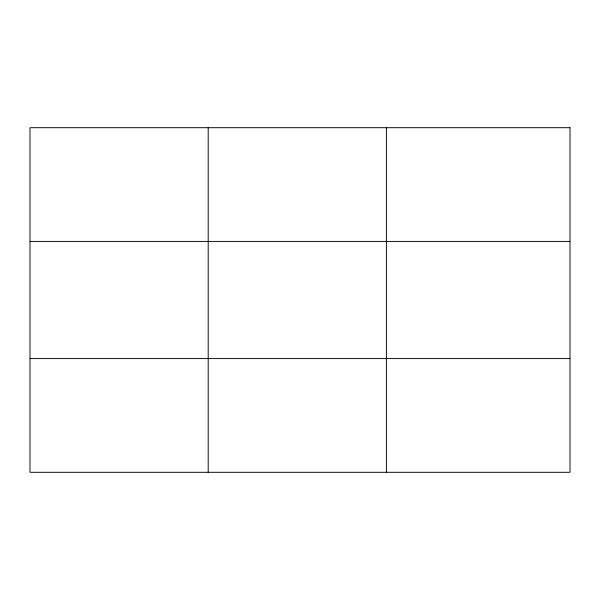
<?xml version="1.0" encoding="UTF-8"?>
<svg xmlns="http://www.w3.org/2000/svg" width="600" height="600" viewBox="0 0 600 600"><rect width="100%" height="100%" fill="white"/><g stroke="black" fill="none" stroke-linecap="round" stroke-linejoin="round"><path stroke-width="0.9" d="M208.2 127.695L208.2 472.305M386.4 127.695L386.4 472.305M30 241.417L570 241.417M30 358.582L570 358.582M570 127.695L570 472.305L30 472.305L30 127.695L570 127.695"/></g></svg>
